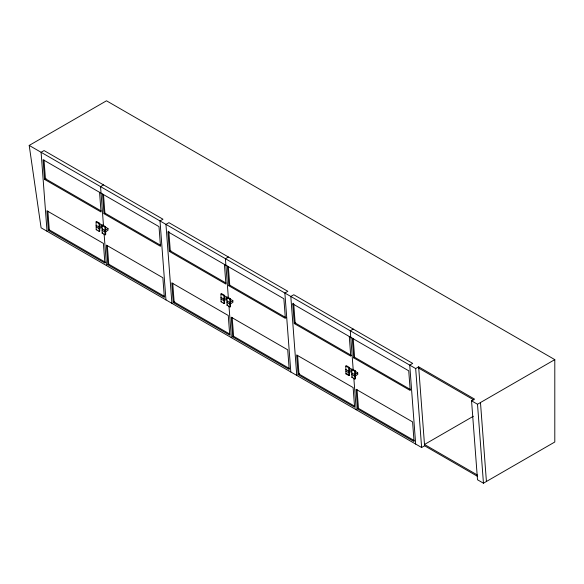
<?xml version="1.0" encoding="UTF-8"?>
<svg xmlns="http://www.w3.org/2000/svg" width="584" height="584" viewBox="0 0 584 584"><rect width="100%" height="100%" fill="white"/><g stroke="black" fill="none" stroke-linecap="round" stroke-linejoin="round"><path stroke-width="0.88" d="M99.557 192.311L101.039 211.985L44.552 179.376L46.026 178.375M48.399 230.461L46.917 210.787L103.404 243.404L104.886 263.07L48.399 230.461L49.282 229.862L47.873 211.087M44.552 179.376L43.07 159.702L159.016 226.643L160.49 246.309L104.01 213.7L104.894 213.102L103.477 194.326M99.652 226.694L99.652 223.263L96.681 221.548L96.09 221.891L96.214 229.709L99.185 231.425L99.776 231.082L99.652 226.694L102.025 225.096L99.798 223.811M99.776 228.329L102.149 226.738L102.025 225.096M105.602 230.125L105.602 226.694L102.631 224.979L102.032 225.322L102.156 233.14L105.127 234.856L105.726 234.512L105.602 230.125L107.967 228.526L105.74 227.242M105.726 231.768L108.091 230.169L107.967 228.526M107.858 264.786L106.376 245.119L162.863 277.728L164.345 297.402L107.858 264.786L108.741 264.194L107.325 245.419M224.417 264.399L225.898 284.072L169.411 251.463L170.886 250.463M173.258 302.548L171.776 282.875L228.264 315.491L229.746 335.158L173.258 302.548L174.733 301.556M169.411 251.463L167.929 231.79L283.875 298.731L285.357 318.397L228.87 285.788L229.753 285.189L228.337 266.413M224.512 298.782L224.512 295.351L221.54 293.635L220.949 293.978L221.073 301.797L224.044 303.512L224.636 303.169L224.512 298.782L226.884 297.183L223.913 295.467M224.636 300.417L227.008 298.826L226.884 297.183M230.461 302.213L230.461 298.782L227.49 297.066L226.891 297.409L227.015 305.228L229.987 306.943L230.585 306.6L230.461 302.213L232.833 300.614L229.855 298.899M230.585 303.855L232.95 302.257L232.833 300.614M232.717 336.873L231.235 317.207L287.722 349.816L289.204 369.482L232.717 336.873L233.6 336.282L232.184 317.506M349.276 336.486L350.758 356.16L294.27 323.551L292.788 303.877L293.672 303.279M294.27 323.551L295.745 322.55M298.117 374.636L296.636 354.962L353.123 387.572L354.605 407.245L298.117 374.636L299.599 373.643M292.788 303.877L408.734 370.818L410.216 390.484L353.729 357.875L354.612 357.277L353.196 338.501M349.371 370.869L349.371 367.438L346.4 365.715L345.808 366.058L345.932 373.877L348.904 375.6L349.495 375.256L349.371 370.869L351.743 369.271L348.772 367.555M349.495 372.504L351.867 370.913L351.743 369.271M355.32 374.3L355.32 370.869L352.349 369.154L351.75 369.497L351.875 377.315L354.846 379.031L355.444 378.688L355.32 374.3L357.693 372.702L354.714 370.986M355.444 375.943L357.817 374.344L357.693 372.702M357.576 408.961L356.094 389.294L412.581 421.904L414.063 441.57L357.576 408.961L358.459 408.369L357.043 389.594M29.2 145.423L106.492 100.798L554.8 359.627L554.8 442.008L483.45 483.202L477.508 479.771L471.558 400.814L474.536 399.098L418.64 366.832L415.669 368.548L29.2 145.423L41.092 227.811L421.619 447.505L424.59 445.789L477.332 476.237M103.521 184.902L100.55 186.617L103.492 225.752M96.09 221.891L99.061 223.606L99.652 223.263M96.214 229.709L96.805 229.366M102.032 225.322L105.003 227.037L105.602 226.694M102.156 233.14L102.748 232.797M228.381 256.989L225.409 258.705L228.359 297.84M220.949 293.978L223.92 295.694L224.512 295.351M221.073 301.797L221.664 301.446M226.891 297.409L229.862 299.125L230.461 298.782M227.015 305.228L227.614 304.885M353.24 329.069L350.269 330.792L353.218 369.928M345.808 366.058L348.779 367.781L349.371 367.438M345.932 373.877L346.524 373.534M351.75 369.497L354.722 371.212L355.32 370.869M351.875 377.315L352.473 376.972M471.558 400.814L477.508 404.252L554.8 359.627M473.347 416.268L424.488 444.475L477.23 474.923M418.743 368.146L473.843 399.96M101.134 210.933L45.435 178.777L44.019 160.001M104.894 213.102L160.593 245.265M225.993 283.021L170.294 250.864L168.812 231.191M229.753 285.189L286.24 317.805M351.641 355.561L295.154 322.952L293.745 304.176M354.612 357.277L410.311 389.44M96.09 225.322L99.061 227.037L99.185 231.425M102.032 228.753L105.003 230.468L105.127 234.856M220.949 297.409L223.92 299.125L224.044 303.512M226.891 300.84L229.862 302.556L229.987 306.943M345.808 369.497L348.779 371.212L348.904 375.6M351.75 372.928L354.722 374.643L354.846 379.031M96.214 226.957L99.185 228.672M102.156 230.395L105.127 232.111M221.073 299.044L224.044 300.76M227.015 302.483L229.987 304.198M345.932 371.132L348.904 372.847M351.875 374.57L354.846 376.286M347.268 373.964L349.495 375.256M49.282 229.862L105.77 262.479M108.741 264.194L164.44 296.351M229.841 334.114L174.142 301.95L172.733 283.174M233.6 336.282L289.299 368.438M354.7 406.194L299.001 374.037L297.592 355.262M358.459 408.369L414.158 440.526M480.479 402.537L486.421 481.486M477.508 404.252L483.45 483.202M418.64 366.832L424.59 445.789M415.669 368.548L421.619 447.505M415.669 444.074L409.727 365.117L412.698 363.401L293.781 294.745L290.81 296.46L296.76 375.417M352.247 338.202L353.729 357.875M353.831 378.067L356.211 409.742M290.81 371.986L284.868 293.029L287.839 291.314L168.922 222.657L165.951 224.373L171.9 303.33M227.388 266.114L228.87 285.788M228.972 305.979L231.352 337.654M165.951 299.899L160.009 220.942L162.98 219.226L44.063 150.57L41.092 152.285L47.034 231.242M102.528 194.027L104.01 213.7M104.105 233.892L106.492 265.567M354.722 371.212L354.722 374.643M348.779 367.781L348.779 371.212M229.862 299.125L229.862 302.556M223.92 295.694L223.92 299.125M105.003 227.037L105.003 230.468M99.061 223.606L99.061 227.037"/></g></svg>
